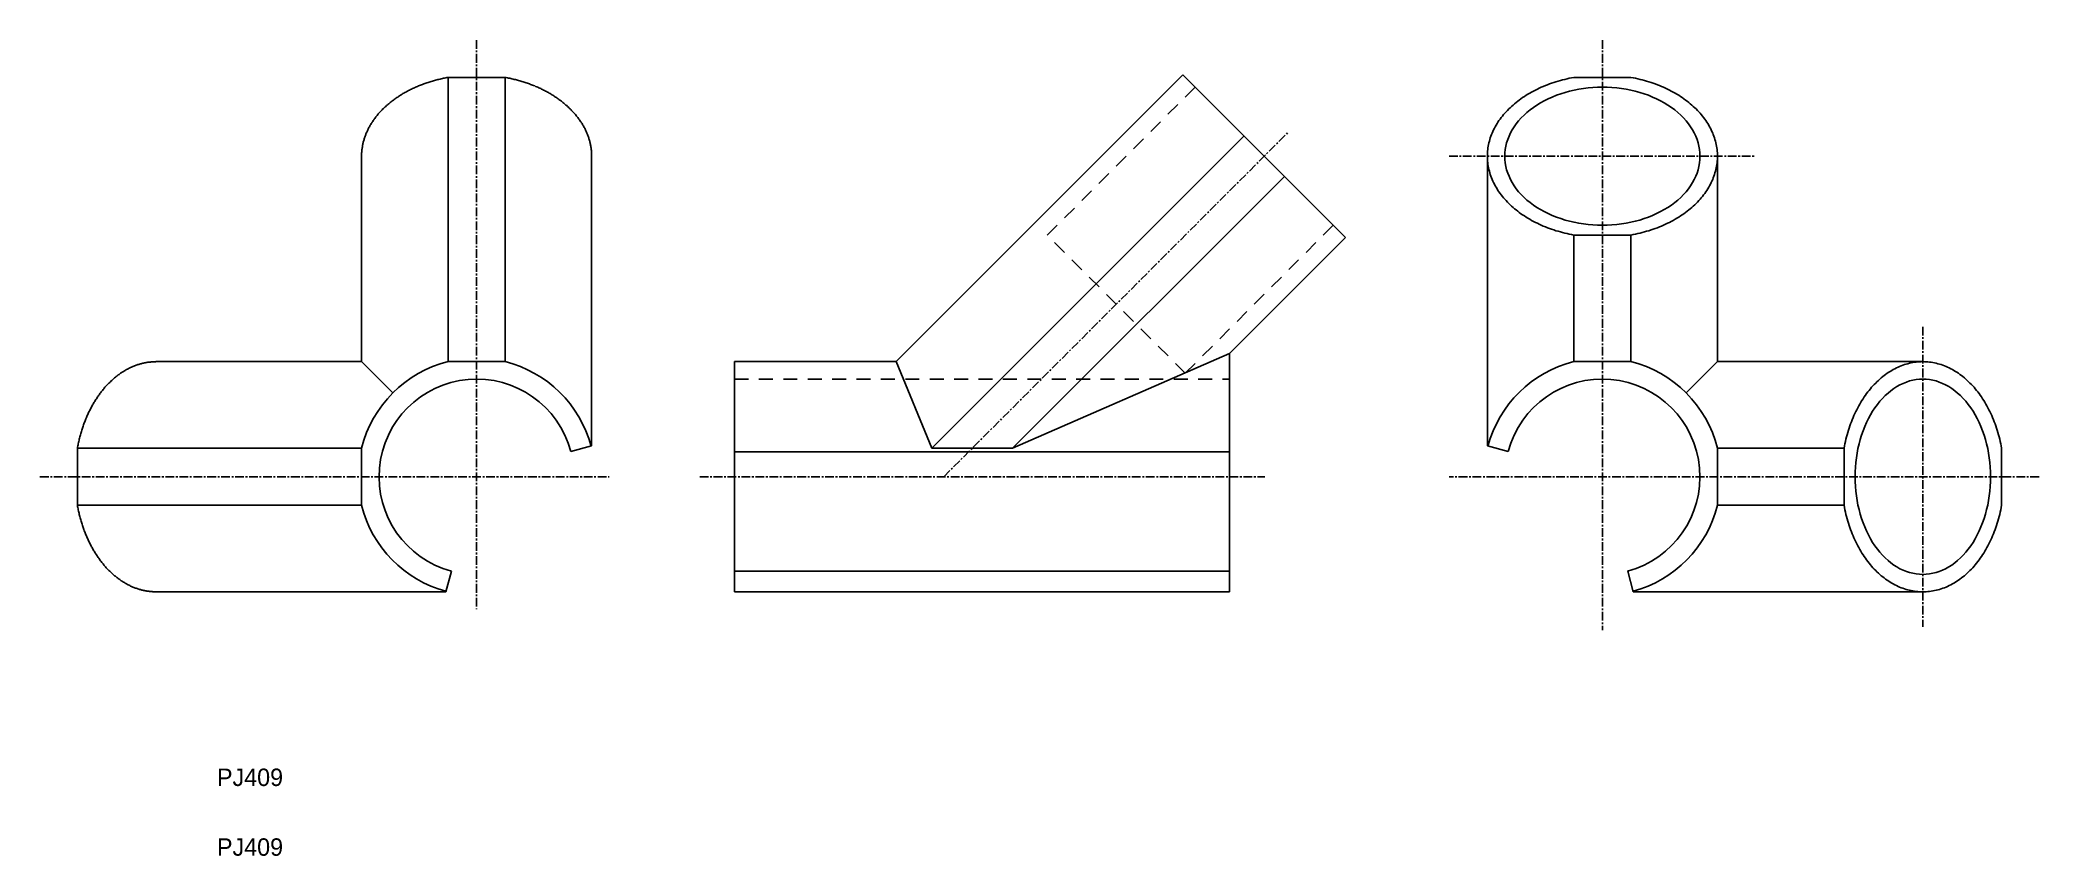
# Model space of a CAD drawing. Extents: x -5 to 282, y 0 to 117.
import ezdxf

# ---------------------------------------------------------------- set-up
doc = ezdxf.new("R2010")
doc.units = 0
doc.linetypes.add('CENTER', pattern=[2, 1.25, -0.25, 0.25, -0.25])
doc.linetypes.add('DASHED', pattern=[3.5, 2, -1.5])
doc.layers.get('0').update_dxf_attribs({"linetype": 'CONTINUOUS'})
doc.layers.add('CENTER', color=1, linetype='CENTER')

msp = doc.modelspace()

# ---------------------------------------------------------------- linework, layer by layer
for p, q in [((158.92, 111.97), (117.79, 70.85)), ((182.26, 88.64), (158.92, 111.97))]:
    msp.add_line(p, q)
at = {"color": 7, "linetype": 'CONTINUOUS'}
for p, q in [((53.54, 111.61), (53.54, 70.85)), ((61.72, 111.61), (53.54, 111.61)), ((61.72, 70.85), (61.72, 111.61)), ((215.02, 111.61), (223.2, 111.61)), ((74.13, 100.41), (74.13, 58.77)), ((122.93, 58.44), (167.7, 103.2)), ((202.61, 100.41), (202.61, 58.77)), ((41.13, 100.31), (41.13, 70.85)), ((235.61, 100.31), (235.61, 70.85)), ((173.49, 97.41), (134.51, 58.44)), ((215.02, 89), (223.2, 89)), ((215.02, 89), (215.02, 70.85)), ((223.2, 89), (223.2, 70.85)), ((165.63, 72.01), (182.26, 88.64)), ((165.63, 72.01), (134.51, 58.44)), ((165.63, 37.85), (165.63, 72.01)), ((11.67, 70.85), (41.13, 70.85)), ((41.13, 70.85), (45.61, 66.37)), ((53.54, 70.85), (61.72, 70.85)), ((94.63, 70.85), (94.63, 37.85)), ((117.79, 70.85), (94.63, 70.85)), ((122.93, 58.44), (117.79, 70.85)), ((215.02, 70.85), (223.2, 70.85)), ((235.61, 70.85), (231.13, 66.37)), ((265.07, 70.85), (235.61, 70.85)), ((41.13, 58.44), (0.36, 58.44)), ((0.36, 58.44), (0.36, 50.25)), ((41.13, 50.25), (41.13, 58.44)), ((71.15, 57.97), (74.13, 58.77)), ((94.63, 57.9), (165.67, 57.9)), ((134.51, 58.44), (122.93, 58.44)), ((205.59, 57.97), (202.61, 58.77)), ((253.77, 58.44), (235.61, 58.44)), ((235.61, 58.44), (235.61, 50.25)), ((253.77, 58.44), (253.77, 50.25)), ((253.77, 58.44), (253.77, 50.25)), ((276.38, 58.44), (276.38, 50.25)), ((276.38, 58.44), (276.38, 50.25)), ((0.36, 50.25), (41.13, 50.25)), ((253.77, 50.25), (235.61, 50.25)), ((53.21, 37.85), (54.01, 40.82)), ((94.63, 40.82), (165.67, 40.82)), ((223.53, 37.85), (222.74, 40.82)), ((11.67, 37.85), (53.21, 37.85)), ((94.63, 37.85), (165.63, 37.85)), ((265.07, 37.85), (223.53, 37.85))]:
    msp.add_line(p, q, dxfattribs=at)
at = {"color": 3, "linetype": 'DASHED'}
for p, q in [((139.48, 88.99), (160.69, 110.21)), ((159.28, 69.19), (139.48, 88.99)), ((159.28, 69.19), (180.49, 90.41)), ((94.63, 68.35), (165.67, 68.35))]:
    msp.add_line(p, q, dxfattribs=at)
at = {"color": 7, "linetype": 'CONTINUOUS'}
for points in [[(41.13, 100.31, 0), (41.13, 100.43, 0), (41.13, 100.55, 0), (41.14, 100.67, 0), (41.14, 100.79, 0), (41.15, 100.91, 0), (41.16, 101.03, 0), (41.17, 101.15, 0), (41.19, 101.27, 0), (41.2, 101.39, 0), (41.22, 101.51, 0), (41.24, 101.63, 0), (41.26, 101.75, 0), (41.28, 101.87, 0), (41.3, 101.99, 0), (41.33, 102.11, 0), (41.35, 102.22, 0), (41.38, 102.34, 0), (41.41, 102.46, 0), (41.44, 102.58, 0), (41.48, 102.7, 0), (41.51, 102.81, 0), (41.55, 102.93, 0), (41.59, 103.05, 0), (41.63, 103.17, 0), (41.67, 103.28, 0), (41.72, 103.4, 0), (41.76, 103.51, 0), (41.81, 103.63, 0), (41.86, 103.75, 0), (41.91, 103.86, 0), (41.97, 103.97, 0), (42.02, 104.09, 0), (42.08, 104.2, 0), (42.13, 104.31, 0), (42.19, 104.43, 0), (42.25, 104.54, 0), (42.32, 104.65, 0), (42.38, 104.76, 0), (42.45, 104.88, 0), (42.51, 104.98, 0), (42.58, 105.09, 0), (42.65, 105.2, 0), (42.73, 105.31, 0), (42.8, 105.42, 0), (42.87, 105.53, 0), (42.95, 105.64, 0), (43.03, 105.74, 0), (43.11, 105.85, 0), (43.19, 105.96, 0), (43.27, 106.06, 0), (43.36, 106.17, 0), (43.45, 106.27, 0), (43.53, 106.37, 0), (43.62, 106.47, 0), (43.71, 106.58, 0), (43.81, 106.68, 0), (43.9, 106.78, 0), (43.99, 106.88, 0), (44.09, 106.98, 0), (44.19, 107.08, 0), (44.29, 107.17, 0), (44.39, 107.27, 0), (44.49, 107.37, 0), (44.59, 107.46, 0), (44.7, 107.56, 0), (44.81, 107.65, 0), (44.91, 107.74, 0), (45.02, 107.83, 0), (45.13, 107.93, 0), (45.25, 108.02, 0), (45.36, 108.11, 0), (45.47, 108.2, 0), (45.59, 108.28, 0), (45.71, 108.37, 0), (45.82, 108.46, 0), (45.94, 108.54, 0), (46.06, 108.63, 0), (46.19, 108.71, 0), (46.31, 108.8, 0), (46.43, 108.88, 0), (46.56, 108.96, 0), (46.69, 109.04, 0), (46.81, 109.12, 0), (46.94, 109.2, 0), (47.07, 109.28, 0), (47.21, 109.35, 0), (47.34, 109.43, 0), (47.47, 109.5, 0), (47.61, 109.58, 0), (47.74, 109.65, 0), (47.88, 109.72, 0), (48.02, 109.79, 0), (48.15, 109.86, 0), (48.29, 109.93, 0), (48.44, 110, 0), (48.58, 110.06, 0), (48.72, 110.13, 0), (48.86, 110.19, 0), (49.01, 110.25, 0), (49.15, 110.32, 0), (49.3, 110.38, 0), (49.45, 110.44, 0), (49.6, 110.5, 0), (49.74, 110.56, 0), (49.89, 110.61, 0), (50.05, 110.67, 0), (50.2, 110.72, 0), (50.35, 110.78, 0), (50.5, 110.83, 0), (50.66, 110.88, 0), (50.81, 110.93, 0), (50.97, 110.98, 0), (51.12, 111.03, 0), (51.28, 111.08, 0), (51.44, 111.12, 0), (51.59, 111.17, 0), (51.75, 111.21, 0), (51.91, 111.25, 0), (52.07, 111.29, 0), (52.23, 111.33, 0), (52.39, 111.37, 0), (52.56, 111.41, 0), (52.72, 111.45, 0), (52.88, 111.48, 0), (53.04, 111.52, 0), (53.21, 111.55, 0), (53.37, 111.58, 0), (53.54, 111.61, 0)], [(61.72, 111.61, 0), (61.89, 111.58, 0), (62.05, 111.55, 0), (62.21, 111.52, 0), (62.38, 111.48, 0), (62.54, 111.45, 0), (62.7, 111.41, 0), (62.86, 111.37, 0), (63.03, 111.33, 0), (63.19, 111.29, 0), (63.35, 111.25, 0), (63.51, 111.21, 0), (63.66, 111.17, 0), (63.82, 111.12, 0), (63.98, 111.08, 0), (64.14, 111.03, 0), (64.29, 110.98, 0), (64.45, 110.93, 0), (64.6, 110.88, 0), (64.76, 110.83, 0), (64.91, 110.78, 0), (65.06, 110.72, 0), (65.21, 110.67, 0), (65.36, 110.61, 0), (65.51, 110.56, 0), (65.66, 110.5, 0), (65.81, 110.44, 0), (65.96, 110.38, 0), (66.1, 110.32, 0), (66.25, 110.26, 0), (66.39, 110.19, 0), (66.54, 110.13, 0), (66.68, 110.06, 0), (66.82, 110, 0), (66.96, 109.93, 0), (67.1, 109.86, 0), (67.24, 109.79, 0), (67.38, 109.72, 0), (67.52, 109.65, 0), (67.65, 109.58, 0), (67.79, 109.5, 0), (67.92, 109.43, 0), (68.05, 109.35, 0), (68.19, 109.28, 0), (68.32, 109.2, 0), (68.44, 109.12, 0), (68.57, 109.04, 0), (68.7, 108.96, 0), (68.82, 108.88, 0), (68.95, 108.8, 0), (69.07, 108.71, 0), (69.19, 108.63, 0), (69.32, 108.54, 0), (69.43, 108.46, 0), (69.55, 108.37, 0), (69.67, 108.28, 0), (69.79, 108.2, 0), (69.9, 108.11, 0), (70.01, 108.02, 0), (70.12, 107.93, 0), (70.24, 107.83, 0), (70.34, 107.74, 0), (70.45, 107.65, 0), (70.56, 107.56, 0), (70.66, 107.46, 0), (70.77, 107.37, 0), (70.87, 107.27, 0), (70.97, 107.17, 0), (71.07, 107.08, 0), (71.17, 106.98, 0), (71.26, 106.88, 0), (71.36, 106.78, 0), (71.45, 106.68, 0), (71.55, 106.58, 0), (71.64, 106.47, 0), (71.73, 106.37, 0), (71.81, 106.27, 0), (71.9, 106.17, 0), (71.98, 106.06, 0), (72.07, 105.96, 0), (72.15, 105.85, 0), (72.23, 105.74, 0), (72.31, 105.64, 0), (72.38, 105.53, 0), (72.46, 105.42, 0), (72.53, 105.31, 0), (72.61, 105.2, 0), (72.68, 105.09, 0), (72.75, 104.98, 0), (72.81, 104.88, 0), (72.88, 104.76, 0), (72.94, 104.65, 0), (73.01, 104.54, 0), (73.07, 104.43, 0), (73.13, 104.31, 0), (73.18, 104.2, 0), (73.24, 104.09, 0), (73.29, 103.97, 0), (73.35, 103.86, 0), (73.4, 103.75, 0), (73.45, 103.63, 0), (73.49, 103.51, 0), (73.54, 103.4, 0), (73.58, 103.28, 0), (73.63, 103.17, 0), (73.67, 103.05, 0), (73.71, 102.93, 0), (73.74, 102.81, 0), (73.78, 102.7, 0), (73.81, 102.58, 0), (73.85, 102.46, 0), (73.88, 102.34, 0), (73.91, 102.22, 0), (73.93, 102.11, 0), (73.96, 101.99, 0), (73.98, 101.87, 0), (74, 101.75, 0), (74.02, 101.63, 0), (74.04, 101.51, 0), (74.06, 101.39, 0), (74.07, 101.27, 0), (74.09, 101.15, 0), (74.1, 101.03, 0), (74.11, 100.91, 0), (74.12, 100.79, 0), (74.12, 100.67, 0), (74.13, 100.55, 0), (74.13, 100.43, 0), (74.13, 100.31, 0)], [(215.02, 111.61, 0), (214.69, 111.55, 0), (214.36, 111.48, 0), (214.04, 111.41, 0), (213.72, 111.33, 0), (213.4, 111.25, 0), (213.08, 111.17, 0), (212.76, 111.08, 0), (212.45, 110.98, 0), (212.14, 110.88, 0), (211.83, 110.78, 0), (211.53, 110.67, 0), (211.23, 110.56, 0), (210.93, 110.44, 0), (210.64, 110.32, 0), (210.35, 110.19, 0), (210.06, 110.06, 0), (209.78, 109.93, 0), (209.5, 109.79, 0), (209.22, 109.65, 0), (208.95, 109.5, 0), (208.69, 109.35, 0), (208.43, 109.2, 0), (208.17, 109.04, 0), (207.92, 108.88, 0), (207.67, 108.71, 0), (207.43, 108.54, 0), (207.19, 108.37, 0), (206.96, 108.2, 0), (206.73, 108.02, 0), (206.5, 107.83, 0), (206.29, 107.65, 0), (206.08, 107.46, 0), (205.87, 107.27, 0), (205.67, 107.08, 0), (205.48, 106.88, 0), (205.29, 106.68, 0), (205.1, 106.47, 0), (204.93, 106.27, 0), (204.76, 106.06, 0), (204.59, 105.85, 0), (204.43, 105.64, 0), (204.28, 105.42, 0), (204.13, 105.2, 0), (204, 104.98, 0), (203.86, 104.76, 0), (203.74, 104.54, 0), (203.62, 104.31, 0), (203.5, 104.09, 0), (203.4, 103.86, 0), (203.29, 103.63, 0), (203.2, 103.4, 0), (203.11, 103.17, 0), (203.03, 102.93, 0), (202.96, 102.7, 0), (202.9, 102.46, 0), (202.84, 102.22, 0), (202.78, 101.99, 0), (202.74, 101.75, 0), (202.7, 101.51, 0), (202.67, 101.27, 0), (202.64, 101.03, 0), (202.62, 100.79, 0), (202.62, 100.55, 0), (202.61, 100.31, 0), (202.62, 100.07, 0), (202.62, 99.83, 0), (202.64, 99.59, 0), (202.67, 99.35, 0), (202.7, 99.11, 0), (202.74, 98.87, 0), (202.78, 98.63, 0), (202.84, 98.39, 0), (202.9, 98.15, 0), (202.96, 97.92, 0), (203.03, 97.68, 0), (203.11, 97.45, 0), (203.2, 97.22, 0), (203.29, 96.98, 0), (203.4, 96.75, 0), (203.5, 96.53, 0), (203.62, 96.3, 0), (203.74, 96.07, 0), (203.86, 95.85, 0), (204, 95.63, 0), (204.13, 95.41, 0), (204.28, 95.19, 0), (204.43, 94.98, 0), (204.59, 94.76, 0), (204.76, 94.55, 0), (204.93, 94.35, 0), (205.1, 94.14, 0), (205.29, 93.94, 0), (205.48, 93.74, 0), (205.67, 93.54, 0), (205.87, 93.34, 0), (206.08, 93.15, 0), (206.29, 92.96, 0), (206.5, 92.78, 0), (206.73, 92.6, 0), (206.96, 92.42, 0), (207.19, 92.24, 0), (207.43, 92.07, 0), (207.67, 91.9, 0), (207.92, 91.74, 0), (208.17, 91.58, 0), (208.43, 91.42, 0), (208.69, 91.26, 0), (208.95, 91.11, 0), (209.22, 90.97, 0), (209.5, 90.82, 0), (209.78, 90.69, 0), (210.06, 90.55, 0), (210.35, 90.42, 0), (210.64, 90.3, 0), (210.93, 90.18, 0), (211.23, 90.06, 0), (211.53, 89.95, 0), (211.83, 89.84, 0), (212.14, 89.73, 0), (212.45, 89.63, 0), (212.76, 89.54, 0), (213.08, 89.45, 0), (213.4, 89.36, 0), (213.72, 89.28, 0), (214.04, 89.21, 0), (214.36, 89.13, 0), (214.69, 89.07, 0), (215.02, 89, 0)], [(205.11, 100.31, 0), (205.13, 99.82, 0), (205.18, 99.34, 0), (205.26, 98.85, 0), (205.38, 98.38, 0), (205.53, 97.9, 0), (205.72, 97.43, 0), (205.93, 96.97, 0), (206.18, 96.52, 0), (206.46, 96.07, 0), (206.76, 95.64, 0), (207.1, 95.22, 0), (207.47, 94.81, 0), (207.87, 94.41, 0), (208.29, 94.03, 0), (208.74, 93.66, 0), (209.21, 93.31, 0), (209.71, 92.97, 0), (210.23, 92.65, 0), (210.77, 92.36, 0), (211.33, 92.08, 0), (211.91, 91.82, 0), (212.51, 91.58, 0), (213.13, 91.36, 0), (213.75, 91.16, 0), (214.4, 90.99, 0), (215.05, 90.83, 0), (215.71, 90.7, 0), (216.38, 90.6, 0), (217.06, 90.51, 0), (217.74, 90.46, 0), (218.43, 90.42, 0), (219.11, 90.41, 0), (219.8, 90.42, 0), (220.48, 90.46, 0), (221.17, 90.51, 0), (221.84, 90.6, 0), (222.51, 90.7, 0), (223.18, 90.83, 0), (223.83, 90.99, 0), (224.47, 91.16, 0), (225.1, 91.36, 0), (225.71, 91.58, 0), (226.31, 91.82, 0), (226.89, 92.08, 0), (227.45, 92.36, 0), (227.99, 92.65, 0), (228.51, 92.97, 0), (229.01, 93.31, 0), (229.49, 93.66, 0), (229.93, 94.03, 0), (230.36, 94.41, 0), (230.75, 94.81, 0), (231.12, 95.22, 0), (231.46, 95.64, 0), (231.77, 96.07, 0), (232.05, 96.52, 0), (232.29, 96.97, 0), (232.51, 97.43, 0), (232.69, 97.9, 0), (232.84, 98.38, 0), (232.96, 98.85, 0), (233.04, 99.34, 0), (233.09, 99.82, 0), (233.11, 100.31, 0), (233.09, 100.79, 0), (233.04, 101.28, 0), (232.96, 101.76, 0), (232.84, 102.24, 0), (232.69, 102.71, 0), (232.51, 103.18, 0), (232.29, 103.64, 0), (232.05, 104.1, 0), (231.77, 104.54, 0), (231.46, 104.97, 0), (231.12, 105.4, 0), (230.75, 105.81, 0), (230.36, 106.2, 0), (229.93, 106.59, 0), (229.49, 106.95, 0), (229.01, 107.31, 0), (228.51, 107.64, 0), (227.99, 107.96, 0), (227.45, 108.26, 0), (226.89, 108.54, 0), (226.31, 108.8, 0), (225.71, 109.04, 0), (225.1, 109.26, 0), (224.47, 109.45, 0), (223.83, 109.63, 0), (223.18, 109.78, 0), (222.51, 109.91, 0), (221.84, 110.02, 0), (221.17, 110.1, 0), (220.48, 110.16, 0), (219.8, 110.19, 0), (219.11, 110.21, 0), (218.43, 110.19, 0), (217.74, 110.16, 0), (217.06, 110.1, 0), (216.38, 110.02, 0), (215.71, 109.91, 0), (215.05, 109.78, 0), (214.4, 109.63, 0), (213.75, 109.45, 0), (213.13, 109.26, 0), (212.51, 109.04, 0), (211.91, 108.8, 0), (211.33, 108.54, 0), (210.77, 108.26, 0), (210.23, 107.96, 0), (209.71, 107.64, 0), (209.21, 107.31, 0), (208.74, 106.95, 0), (208.29, 106.59, 0), (207.87, 106.2, 0), (207.47, 105.81, 0), (207.1, 105.4, 0), (206.76, 104.97, 0), (206.46, 104.54, 0), (206.18, 104.1, 0), (205.93, 103.64, 0), (205.72, 103.18, 0), (205.53, 102.71, 0), (205.38, 102.24, 0), (205.26, 101.76, 0), (205.18, 101.28, 0), (205.13, 100.79, 0), (205.11, 100.31, 0)], [(223.21, 89, 0), (223.53, 89.07, 0), (223.86, 89.13, 0), (224.19, 89.21, 0), (224.51, 89.28, 0), (224.83, 89.36, 0), (225.15, 89.45, 0), (225.46, 89.54, 0), (225.78, 89.63, 0), (226.09, 89.73, 0), (226.39, 89.84, 0), (226.7, 89.95, 0), (227, 90.06, 0), (227.29, 90.18, 0), (227.59, 90.3, 0), (227.88, 90.42, 0), (228.16, 90.55, 0), (228.45, 90.69, 0), (228.72, 90.82, 0), (229, 90.97, 0), (229.27, 91.11, 0), (229.54, 91.26, 0), (229.8, 91.42, 0), (230.06, 91.58, 0), (230.31, 91.74, 0), (230.56, 91.9, 0), (230.8, 92.07, 0), (231.03, 92.24, 0), (231.27, 92.42, 0), (231.5, 92.6, 0), (231.72, 92.78, 0), (231.94, 92.96, 0), (232.15, 93.15, 0), (232.35, 93.34, 0), (232.55, 93.54, 0), (232.75, 93.74, 0), (232.94, 93.94, 0), (233.12, 94.14, 0), (233.29, 94.35, 0), (233.47, 94.55, 0), (233.63, 94.76, 0), (233.79, 94.98, 0), (233.94, 95.19, 0), (234.09, 95.41, 0), (234.23, 95.63, 0), (234.36, 95.85, 0), (234.49, 96.07, 0), (234.61, 96.3, 0), (234.72, 96.53, 0), (234.83, 96.75, 0), (234.93, 96.98, 0), (235.02, 97.22, 0), (235.11, 97.45, 0), (235.19, 97.68, 0), (235.26, 97.92, 0), (235.33, 98.15, 0), (235.39, 98.39, 0), (235.44, 98.63, 0), (235.49, 98.87, 0), (235.52, 99.11, 0), (235.56, 99.35, 0), (235.58, 99.59, 0), (235.6, 99.83, 0), (235.61, 100.07, 0), (235.61, 100.31, 0), (235.61, 100.55, 0), (235.6, 100.79, 0), (235.58, 101.03, 0), (235.56, 101.27, 0), (235.52, 101.51, 0), (235.49, 101.75, 0), (235.44, 101.99, 0), (235.39, 102.22, 0), (235.33, 102.46, 0), (235.26, 102.7, 0), (235.19, 102.93, 0), (235.11, 103.17, 0), (235.02, 103.4, 0), (234.93, 103.63, 0), (234.83, 103.86, 0), (234.72, 104.09, 0), (234.61, 104.31, 0), (234.49, 104.54, 0), (234.36, 104.76, 0), (234.23, 104.98, 0), (234.09, 105.2, 0), (233.94, 105.42, 0), (233.79, 105.64, 0), (233.63, 105.85, 0), (233.47, 106.06, 0), (233.29, 106.27, 0), (233.12, 106.47, 0), (232.94, 106.68, 0), (232.75, 106.88, 0), (232.55, 107.08, 0), (232.35, 107.27, 0), (232.15, 107.46, 0), (231.94, 107.65, 0), (231.72, 107.83, 0), (231.5, 108.02, 0), (231.27, 108.2, 0), (231.03, 108.37, 0), (230.8, 108.54, 0), (230.56, 108.71, 0), (230.31, 108.88, 0), (230.06, 109.04, 0), (229.8, 109.2, 0), (229.54, 109.35, 0), (229.27, 109.5, 0), (229, 109.65, 0), (228.72, 109.79, 0), (228.45, 109.93, 0), (228.16, 110.06, 0), (227.88, 110.19, 0), (227.59, 110.32, 0), (227.29, 110.44, 0), (227, 110.56, 0), (226.7, 110.67, 0), (226.39, 110.78, 0), (226.09, 110.88, 0), (225.78, 110.98, 0), (225.46, 111.08, 0), (225.15, 111.17, 0), (224.83, 111.25, 0), (224.51, 111.33, 0), (224.19, 111.41, 0), (223.86, 111.48, 0), (223.53, 111.55, 0), (223.21, 111.61, 0)], [(0.36, 58.44, 0), (0.4, 58.6, 0), (0.43, 58.77, 0), (0.46, 58.93, 0), (0.49, 59.09, 0), (0.53, 59.26, 0), (0.57, 59.42, 0), (0.6, 59.58, 0), (0.64, 59.74, 0), (0.68, 59.9, 0), (0.72, 60.06, 0), (0.76, 60.22, 0), (0.81, 60.38, 0), (0.85, 60.54, 0), (0.9, 60.7, 0), (0.95, 60.85, 0), (0.99, 61.01, 0), (1.04, 61.16, 0), (1.09, 61.32, 0), (1.14, 61.47, 0), (1.2, 61.62, 0), (1.25, 61.78, 0), (1.31, 61.93, 0), (1.36, 62.08, 0), (1.42, 62.23, 0), (1.48, 62.38, 0), (1.54, 62.53, 0), (1.6, 62.67, 0), (1.66, 62.82, 0), (1.72, 62.97, 0), (1.78, 63.11, 0), (1.85, 63.25, 0), (1.91, 63.4, 0), (1.98, 63.54, 0), (2.05, 63.68, 0), (2.12, 63.82, 0), (2.18, 63.96, 0), (2.26, 64.1, 0), (2.33, 64.23, 0), (2.4, 64.37, 0), (2.47, 64.5, 0), (2.55, 64.64, 0), (2.62, 64.77, 0), (2.7, 64.9, 0), (2.78, 65.03, 0), (2.86, 65.16, 0), (2.93, 65.29, 0), (3.02, 65.41, 0), (3.1, 65.54, 0), (3.18, 65.66, 0), (3.26, 65.79, 0), (3.35, 65.91, 0), (3.43, 66.03, 0), (3.52, 66.15, 0), (3.6, 66.27, 0), (3.69, 66.39, 0), (3.78, 66.5, 0), (3.87, 66.62, 0), (3.96, 66.73, 0), (4.05, 66.84, 0), (4.14, 66.95, 0), (4.23, 67.06, 0), (4.32, 67.17, 0), (4.42, 67.27, 0), (4.51, 67.38, 0), (4.61, 67.48, 0), (4.7, 67.59, 0), (4.8, 67.69, 0), (4.9, 67.79, 0), (5, 67.88, 0), (5.1, 67.98, 0), (5.2, 68.08, 0), (5.3, 68.17, 0), (5.4, 68.26, 0), (5.5, 68.35, 0), (5.6, 68.44, 0), (5.71, 68.53, 0), (5.81, 68.61, 0), (5.91, 68.7, 0), (6.02, 68.78, 0), (6.12, 68.86, 0), (6.23, 68.94, 0), (6.34, 69.02, 0), (6.44, 69.1, 0), (6.55, 69.18, 0), (6.66, 69.25, 0), (6.77, 69.32, 0), (6.88, 69.39, 0), (6.99, 69.46, 0), (7.1, 69.53, 0), (7.21, 69.59, 0), (7.32, 69.66, 0), (7.43, 69.72, 0), (7.55, 69.78, 0), (7.66, 69.84, 0), (7.77, 69.9, 0), (7.89, 69.95, 0), (8, 70.01, 0), (8.11, 70.06, 0), (8.23, 70.11, 0), (8.34, 70.16, 0), (8.46, 70.21, 0), (8.58, 70.26, 0), (8.69, 70.3, 0), (8.81, 70.34, 0), (8.93, 70.38, 0), (9.04, 70.42, 0), (9.16, 70.46, 0), (9.28, 70.5, 0), (9.4, 70.53, 0), (9.51, 70.56, 0), (9.63, 70.59, 0), (9.75, 70.62, 0), (9.87, 70.65, 0), (9.99, 70.67, 0), (10.11, 70.7, 0), (10.23, 70.72, 0), (10.35, 70.74, 0), (10.47, 70.76, 0), (10.59, 70.77, 0), (10.71, 70.79, 0), (10.83, 70.8, 0), (10.95, 70.81, 0), (11.07, 70.82, 0), (11.19, 70.83, 0), (11.31, 70.84, 0), (11.43, 70.84, 0), (11.55, 70.84, 0), (11.67, 70.85, 0)], [(276.38, 58.44, 0), (276.31, 58.77, 0), (276.25, 59.09, 0), (276.18, 59.42, 0), (276.1, 59.74, 0), (276.02, 60.06, 0), (275.93, 60.38, 0), (275.84, 60.7, 0), (275.75, 61.01, 0), (275.65, 61.32, 0), (275.54, 61.63, 0), (275.44, 61.93, 0), (275.32, 62.23, 0), (275.21, 62.53, 0), (275.08, 62.82, 0), (274.96, 63.11, 0), (274.83, 63.4, 0), (274.69, 63.68, 0), (274.56, 63.96, 0), (274.41, 64.23, 0), (274.27, 64.5, 0), (274.12, 64.77, 0), (273.96, 65.03, 0), (273.81, 65.29, 0), (273.64, 65.54, 0), (273.48, 65.79, 0), (273.31, 66.03, 0), (273.14, 66.27, 0), (272.96, 66.5, 0), (272.78, 66.73, 0), (272.6, 66.95, 0), (272.42, 67.17, 0), (272.23, 67.38, 0), (272.04, 67.59, 0), (271.84, 67.79, 0), (271.64, 67.98, 0), (271.44, 68.17, 0), (271.24, 68.35, 0), (271.04, 68.53, 0), (270.83, 68.7, 0), (270.62, 68.86, 0), (270.4, 69.02, 0), (270.19, 69.18, 0), (269.97, 69.32, 0), (269.75, 69.46, 0), (269.53, 69.59, 0), (269.31, 69.72, 0), (269.08, 69.84, 0), (268.86, 69.95, 0), (268.63, 70.06, 0), (268.4, 70.16, 0), (268.17, 70.26, 0), (267.93, 70.34, 0), (267.7, 70.42, 0), (267.46, 70.5, 0), (267.23, 70.56, 0), (266.99, 70.62, 0), (266.75, 70.67, 0), (266.51, 70.72, 0), (266.27, 70.76, 0), (266.04, 70.79, 0), (265.8, 70.81, 0), (265.56, 70.83, 0), (265.31, 70.84, 0), (265.07, 70.85, 0), (264.83, 70.84, 0), (264.59, 70.83, 0), (264.35, 70.81, 0), (264.11, 70.79, 0), (263.87, 70.76, 0), (263.63, 70.72, 0), (263.39, 70.67, 0), (263.16, 70.62, 0), (262.92, 70.56, 0), (262.68, 70.5, 0), (262.45, 70.42, 0), (262.21, 70.34, 0), (261.98, 70.26, 0), (261.75, 70.16, 0), (261.52, 70.06, 0), (261.29, 69.95, 0), (261.07, 69.84, 0), (260.84, 69.72, 0), (260.62, 69.59, 0), (260.4, 69.46, 0), (260.18, 69.32, 0), (259.96, 69.18, 0), (259.74, 69.02, 0), (259.53, 68.86, 0), (259.32, 68.7, 0), (259.11, 68.53, 0), (258.91, 68.35, 0), (258.7, 68.17, 0), (258.5, 67.98, 0), (258.31, 67.79, 0), (258.11, 67.59, 0), (257.92, 67.38, 0), (257.73, 67.17, 0), (257.55, 66.95, 0), (257.36, 66.73, 0), (257.19, 66.5, 0), (257.01, 66.27, 0), (256.84, 66.03, 0), (256.67, 65.79, 0), (256.5, 65.54, 0), (256.34, 65.29, 0), (256.18, 65.03, 0), (256.03, 64.77, 0), (255.88, 64.5, 0), (255.73, 64.23, 0), (255.59, 63.96, 0), (255.45, 63.68, 0), (255.32, 63.4, 0), (255.19, 63.11, 0), (255.06, 62.82, 0), (254.94, 62.53, 0), (254.82, 62.23, 0), (254.71, 61.93, 0), (254.6, 61.63, 0), (254.5, 61.32, 0), (254.4, 61.01, 0), (254.31, 60.7, 0), (254.22, 60.38, 0), (254.13, 60.06, 0), (254.05, 59.74, 0), (253.97, 59.42, 0), (253.9, 59.09, 0), (253.83, 58.77, 0), (253.77, 58.44, 0)], [(265.07, 68.35, 0), (264.6, 68.33, 0), (264.12, 68.28, 0), (263.65, 68.19, 0), (263.18, 68.08, 0), (262.71, 67.93, 0), (262.25, 67.74, 0), (261.8, 67.53, 0), (261.35, 67.28, 0), (260.92, 67, 0), (260.49, 66.69, 0), (260.08, 66.35, 0), (259.67, 65.99, 0), (259.28, 65.59, 0), (258.91, 65.17, 0), (258.55, 64.72, 0), (258.2, 64.24, 0), (257.87, 63.75, 0), (257.56, 63.23, 0), (257.26, 62.69, 0), (256.99, 62.12, 0), (256.74, 61.54, 0), (256.5, 60.94, 0), (256.29, 60.33, 0), (256.09, 59.7, 0), (255.92, 59.06, 0), (255.77, 58.41, 0), (255.64, 57.75, 0), (255.54, 57.08, 0), (255.46, 56.4, 0), (255.4, 55.72, 0), (255.36, 55.03, 0), (255.35, 54.35, 0), (255.36, 53.66, 0), (255.4, 52.97, 0), (255.46, 52.29, 0), (255.54, 51.61, 0), (255.64, 50.94, 0), (255.77, 50.28, 0), (255.92, 49.63, 0), (256.09, 48.99, 0), (256.29, 48.36, 0), (256.5, 47.75, 0), (256.74, 47.15, 0), (256.99, 46.57, 0), (257.26, 46.01, 0), (257.56, 45.46, 0), (257.87, 44.94, 0), (258.2, 44.45, 0), (258.55, 43.97, 0), (258.91, 43.52, 0), (259.28, 43.1, 0), (259.67, 42.7, 0), (260.08, 42.34, 0), (260.49, 42, 0), (260.92, 41.69, 0), (261.35, 41.41, 0), (261.8, 41.16, 0), (262.25, 40.95, 0), (262.71, 40.76, 0), (263.18, 40.61, 0), (263.65, 40.5, 0), (264.12, 40.41, 0), (264.6, 40.36, 0), (265.07, 40.35, 0), (265.55, 40.36, 0), (266.03, 40.41, 0), (266.5, 40.5, 0), (266.97, 40.61, 0), (267.44, 40.76, 0), (267.9, 40.95, 0), (268.35, 41.16, 0), (268.79, 41.41, 0), (269.23, 41.69, 0), (269.66, 42, 0), (270.07, 42.34, 0), (270.48, 42.7, 0), (270.87, 43.1, 0), (271.24, 43.52, 0), (271.6, 43.97, 0), (271.95, 44.45, 0), (272.28, 44.94, 0), (272.59, 45.46, 0), (272.88, 46.01, 0), (273.16, 46.57, 0), (273.41, 47.15, 0), (273.65, 47.75, 0), (273.86, 48.36, 0), (274.06, 48.99, 0), (274.23, 49.63, 0), (274.38, 50.28, 0), (274.5, 50.94, 0), (274.61, 51.61, 0), (274.69, 52.29, 0), (274.75, 52.97, 0), (274.79, 53.66, 0), (274.8, 54.35, 0), (274.79, 55.03, 0), (274.75, 55.72, 0), (274.69, 56.4, 0), (274.61, 57.08, 0), (274.5, 57.75, 0), (274.38, 58.41, 0), (274.23, 59.06, 0), (274.06, 59.7, 0), (273.86, 60.33, 0), (273.65, 60.94, 0), (273.41, 61.54, 0), (273.16, 62.12, 0), (272.88, 62.69, 0), (272.59, 63.23, 0), (272.28, 63.75, 0), (271.95, 64.24, 0), (271.6, 64.72, 0), (271.24, 65.17, 0), (270.87, 65.59, 0), (270.48, 65.99, 0), (270.07, 66.35, 0), (269.66, 66.69, 0), (269.23, 67, 0), (268.79, 67.28, 0), (268.35, 67.53, 0), (267.9, 67.74, 0), (267.44, 67.93, 0), (266.97, 68.08, 0), (266.5, 68.19, 0), (266.03, 68.28, 0), (265.55, 68.33, 0), (265.07, 68.35, 0)], [(11.67, 37.85, 0), (11.55, 37.85, 0), (11.43, 37.85, 0), (11.31, 37.85, 0), (11.19, 37.86, 0), (11.07, 37.87, 0), (10.95, 37.88, 0), (10.83, 37.89, 0), (10.71, 37.9, 0), (10.59, 37.92, 0), (10.47, 37.93, 0), (10.35, 37.95, 0), (10.23, 37.97, 0), (10.11, 37.99, 0), (9.99, 38.02, 0), (9.87, 38.04, 0), (9.75, 38.07, 0), (9.63, 38.1, 0), (9.51, 38.13, 0), (9.4, 38.16, 0), (9.28, 38.2, 0), (9.16, 38.23, 0), (9.04, 38.27, 0), (8.93, 38.31, 0), (8.81, 38.35, 0), (8.69, 38.39, 0), (8.58, 38.44, 0), (8.46, 38.48, 0), (8.34, 38.53, 0), (8.23, 38.58, 0), (8.11, 38.63, 0), (8, 38.68, 0), (7.89, 38.74, 0), (7.77, 38.79, 0), (7.66, 38.85, 0), (7.55, 38.91, 0), (7.43, 38.97, 0), (7.32, 39.03, 0), (7.21, 39.1, 0), (7.1, 39.16, 0), (6.99, 39.23, 0), (6.88, 39.3, 0), (6.77, 39.37, 0), (6.66, 39.44, 0), (6.55, 39.52, 0), (6.44, 39.59, 0), (6.34, 39.67, 0), (6.23, 39.75, 0), (6.12, 39.83, 0), (6.02, 39.91, 0), (5.91, 39.99, 0), (5.81, 40.08, 0), (5.71, 40.16, 0), (5.6, 40.25, 0), (5.5, 40.34, 0), (5.4, 40.43, 0), (5.3, 40.52, 0), (5.2, 40.62, 0), (5.1, 40.71, 0), (5, 40.81, 0), (4.9, 40.91, 0), (4.8, 41, 0), (4.7, 41.11, 0), (4.61, 41.21, 0), (4.51, 41.31, 0), (4.42, 41.42, 0), (4.32, 41.52, 0), (4.23, 41.63, 0), (4.14, 41.74, 0), (4.05, 41.85, 0), (3.96, 41.96, 0), (3.87, 42.07, 0), (3.78, 42.19, 0), (3.69, 42.3, 0), (3.6, 42.42, 0), (3.52, 42.54, 0), (3.43, 42.66, 0), (3.35, 42.78, 0), (3.26, 42.9, 0), (3.18, 43.03, 0), (3.1, 43.15, 0), (3.02, 43.28, 0), (2.93, 43.4, 0), (2.86, 43.53, 0), (2.78, 43.66, 0), (2.7, 43.79, 0), (2.62, 43.92, 0), (2.55, 44.05, 0), (2.47, 44.19, 0), (2.4, 44.32, 0), (2.33, 44.46, 0), (2.26, 44.59, 0), (2.18, 44.73, 0), (2.12, 44.87, 0), (2.05, 45.01, 0), (1.98, 45.15, 0), (1.91, 45.29, 0), (1.85, 45.44, 0), (1.78, 45.58, 0), (1.72, 45.72, 0), (1.66, 45.87, 0), (1.6, 46.02, 0), (1.54, 46.16, 0), (1.48, 46.31, 0), (1.42, 46.46, 0), (1.36, 46.61, 0), (1.31, 46.76, 0), (1.25, 46.91, 0), (1.2, 47.07, 0), (1.14, 47.22, 0), (1.09, 47.37, 0), (1.04, 47.53, 0), (0.99, 47.68, 0), (0.95, 47.84, 0), (0.9, 48, 0), (0.85, 48.15, 0), (0.81, 48.31, 0), (0.76, 48.47, 0), (0.72, 48.63, 0), (0.68, 48.79, 0), (0.64, 48.95, 0), (0.6, 49.11, 0), (0.57, 49.27, 0), (0.53, 49.43, 0), (0.49, 49.6, 0), (0.46, 49.76, 0), (0.43, 49.92, 0), (0.4, 50.09, 0), (0.36, 50.25, 0)], [(253.77, 50.25, 0), (253.83, 49.92, 0), (253.9, 49.6, 0), (253.97, 49.27, 0), (254.05, 48.95, 0), (254.13, 48.63, 0), (254.22, 48.31, 0), (254.31, 48, 0), (254.4, 47.68, 0), (254.5, 47.37, 0), (254.6, 47.07, 0), (254.71, 46.76, 0), (254.82, 46.46, 0), (254.94, 46.16, 0), (255.06, 45.87, 0), (255.19, 45.58, 0), (255.32, 45.29, 0), (255.45, 45.01, 0), (255.59, 44.73, 0), (255.73, 44.46, 0), (255.88, 44.19, 0), (256.03, 43.92, 0), (256.18, 43.66, 0), (256.34, 43.4, 0), (256.5, 43.15, 0), (256.67, 42.9, 0), (256.84, 42.66, 0), (257.01, 42.42, 0), (257.19, 42.19, 0), (257.36, 41.96, 0), (257.55, 41.74, 0), (257.73, 41.52, 0), (257.92, 41.31, 0), (258.11, 41.11, 0), (258.31, 40.91, 0), (258.5, 40.71, 0), (258.7, 40.52, 0), (258.91, 40.34, 0), (259.11, 40.16, 0), (259.32, 39.99, 0), (259.53, 39.83, 0), (259.74, 39.67, 0), (259.96, 39.52, 0), (260.18, 39.37, 0), (260.4, 39.23, 0), (260.62, 39.1, 0), (260.84, 38.97, 0), (261.07, 38.85, 0), (261.29, 38.74, 0), (261.52, 38.63, 0), (261.75, 38.53, 0), (261.98, 38.44, 0), (262.21, 38.35, 0), (262.45, 38.27, 0), (262.68, 38.2, 0), (262.92, 38.13, 0), (263.16, 38.07, 0), (263.39, 38.02, 0), (263.63, 37.97, 0), (263.87, 37.93, 0), (264.11, 37.9, 0), (264.35, 37.88, 0), (264.59, 37.86, 0), (264.83, 37.85, 0), (265.07, 37.85, 0), (265.31, 37.85, 0), (265.56, 37.86, 0), (265.8, 37.88, 0), (266.04, 37.9, 0), (266.27, 37.93, 0), (266.51, 37.97, 0), (266.75, 38.02, 0), (266.99, 38.07, 0), (267.23, 38.13, 0), (267.46, 38.2, 0), (267.7, 38.27, 0), (267.93, 38.35, 0), (268.17, 38.44, 0), (268.4, 38.53, 0), (268.63, 38.63, 0), (268.86, 38.74, 0), (269.08, 38.85, 0), (269.31, 38.97, 0), (269.53, 39.1, 0), (269.75, 39.23, 0), (269.97, 39.37, 0), (270.19, 39.52, 0), (270.4, 39.67, 0), (270.62, 39.83, 0), (270.83, 39.99, 0), (271.04, 40.16, 0), (271.24, 40.34, 0), (271.44, 40.52, 0), (271.64, 40.71, 0), (271.84, 40.91, 0), (272.04, 41.11, 0), (272.23, 41.31, 0), (272.42, 41.52, 0), (272.6, 41.74, 0), (272.78, 41.96, 0), (272.96, 42.19, 0), (273.14, 42.42, 0), (273.31, 42.66, 0), (273.48, 42.9, 0), (273.64, 43.15, 0), (273.81, 43.4, 0), (273.96, 43.66, 0), (274.12, 43.92, 0), (274.27, 44.19, 0), (274.41, 44.46, 0), (274.56, 44.73, 0), (274.69, 45.01, 0), (274.83, 45.29, 0), (274.96, 45.58, 0), (275.08, 45.87, 0), (275.21, 46.16, 0), (275.32, 46.46, 0), (275.44, 46.76, 0), (275.54, 47.07, 0), (275.65, 47.37, 0), (275.75, 47.68, 0), (275.84, 48, 0), (275.93, 48.31, 0), (276.02, 48.63, 0), (276.1, 48.95, 0), (276.18, 49.27, 0), (276.25, 49.6, 0), (276.31, 49.92, 0), (276.38, 50.25, 0)]]:
    msp.add_polyline3d(points, dxfattribs=at)
for centre, radius, start, end in [((57.63, 54.35), 17, 103.9306, 166.0694), ((57.63, 54.35), 17, 15, 76.0694), ((219.11, 54.35), 17, 103.9329, 165), ((219.11, 54.35), 17, 13.9315, 76.0694), ((57.63, 54.35), 14, 15, 255), ((219.11, 54.35), 14, 285, 165), ((57.63, 54.35), 17, 193.9306, 255), ((219.11, 54.35), 17, 285, 346.0694)]:
    msp.add_arc(centre, radius, start, end, dxfattribs=at)
at = {"layer": 'CENTER', "color": 1, "linetype": 'CENTER'}
for p, q in [((57.63, 116.97), (57.63, 35.35)), ((219.11, 116.97), (219.11, 32.35)), ((124.63, 54.35), (174.13, 103.84)), ((197.11, 100.31), (241.11, 100.31)), ((265.07, 75.85), (265.07, 32.85)), ((-5, 54.35), (76.63, 54.35)), ((89.63, 54.35), (170.67, 54.35)), ((281.74, 54.35), (197.11, 54.35))]:
    msp.add_line(p, q, dxfattribs=at)

# ---------------------------------------------------------------- texts
at = {"color": 7, "linetype": 'CONTINUOUS'}
for p in [(20.39, 10), (20.39, 0)]:
    msp.add_text('PJ409', height=2.5, dxfattribs=at).set_placement(p)

doc.saveas('drawing.dxf')
